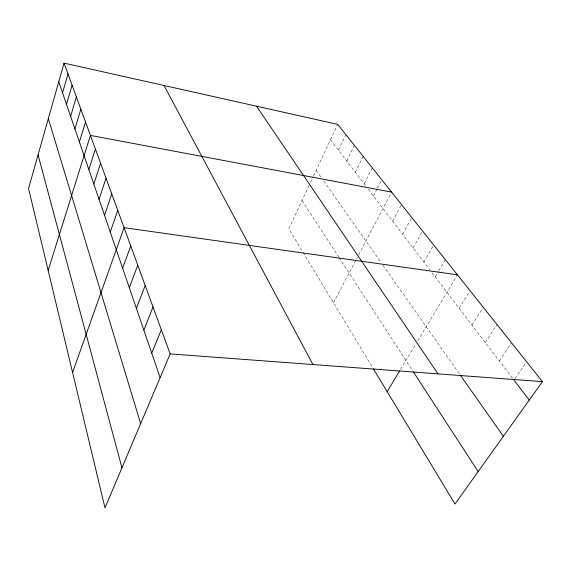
<?xml version="1.0" encoding="UTF-8"?>
<svg xmlns="http://www.w3.org/2000/svg" width="571" height="571" viewBox="0 0 571 571"><rect width="100%" height="100%" fill="white"/><g stroke="black" fill="none" stroke-linecap="round" stroke-linejoin="round"><path stroke-width="0.43" stroke-dasharray="2.85 2.14" d="M309.032 185.575L288.812 228.793L302.709 251.811M310.538 182.356L313.172 176.725M313.55 175.918L337.675 124.357M338.467 150.194L345.869 134.649M346.74 161.029L354.355 145.312M355.305 172.249L363.156 156.368M364.191 183.891L372.285 167.838M373.413 195.967L376.988 189.015M377.388 188.237L381.756 179.737M333.507 302.801L357.439 257.193M358.652 254.88L391.592 192.106M392.634 221.148L401.52 204.568M402.655 234.274L411.827 217.522M413.076 247.921L422.547 230.991M423.91 262.11L433.703 245.009M435.188 276.885L438.271 271.625M438.714 270.875L445.323 259.612M400.507 369.473L415.959 343.785M417.744 340.816L457.435 274.829M459.191 308.326L470.069 290.703M471.981 325.077L483.266 307.284M485.336 342.579L497.055 324.613M499.311 360.879L511.488 342.743M514.942 378.566L526.098 362.464M330.481 139.731L366.239 186.574M368.288 189.258L429.813 269.847M431.962 272.667L512.365 377.981M316.184 170.294L321.237 177.474M323.764 181.064L381.028 262.46M383.02 265.287L459.277 373.662M302.023 200.549L338.632 256.879M339.117 257.621L412.983 371.3M303.165 252.568L372.428 367.253"/><path stroke-width="0.86" d="M64.045 63.117L28.55 188.523L104.985 507.883L170.151 353.906L64.045 63.117L337.675 124.357L542.45 381.649L454.994 503.979L373.327 368.738M62.553 92.809L67.985 73.916M66.5 104.329L72.096 85.172M70.611 116.334L76.378 96.913M74.908 128.868L80.854 109.175M79.39 141.958L85.529 121.987M48.157 270.426L90.418 135.398L391.592 192.106M88.84 169.544L95.386 149.017M93.822 184.083L100.589 163.27M99.033 199.308L106.042 178.209M104.507 215.274L111.766 193.89M110.246 232.033L117.769 210.356M72.588 372.528L124.093 227.679L457.435 274.829M122.629 268.184L130.752 245.923M129.324 287.72L137.768 265.158M136.383 308.333L145.184 285.479M143.842 330.117L153.028 306.97M151.743 353.171L161.336 329.738M387.167 391.656L399.6 370.972M170.151 353.906L542.45 381.649M513.929 380.036L529.253 400.107M460.276 375.09L503.365 436.323M256.55 106.199L437.986 373.862M413.454 372.028L478.155 471.589M164.013 85.486L312.922 364.541M58.77 81.753L160.116 377.617M48.335 118.618L140.637 423.646M38.071 154.884L121.937 467.835"/></g></svg>
